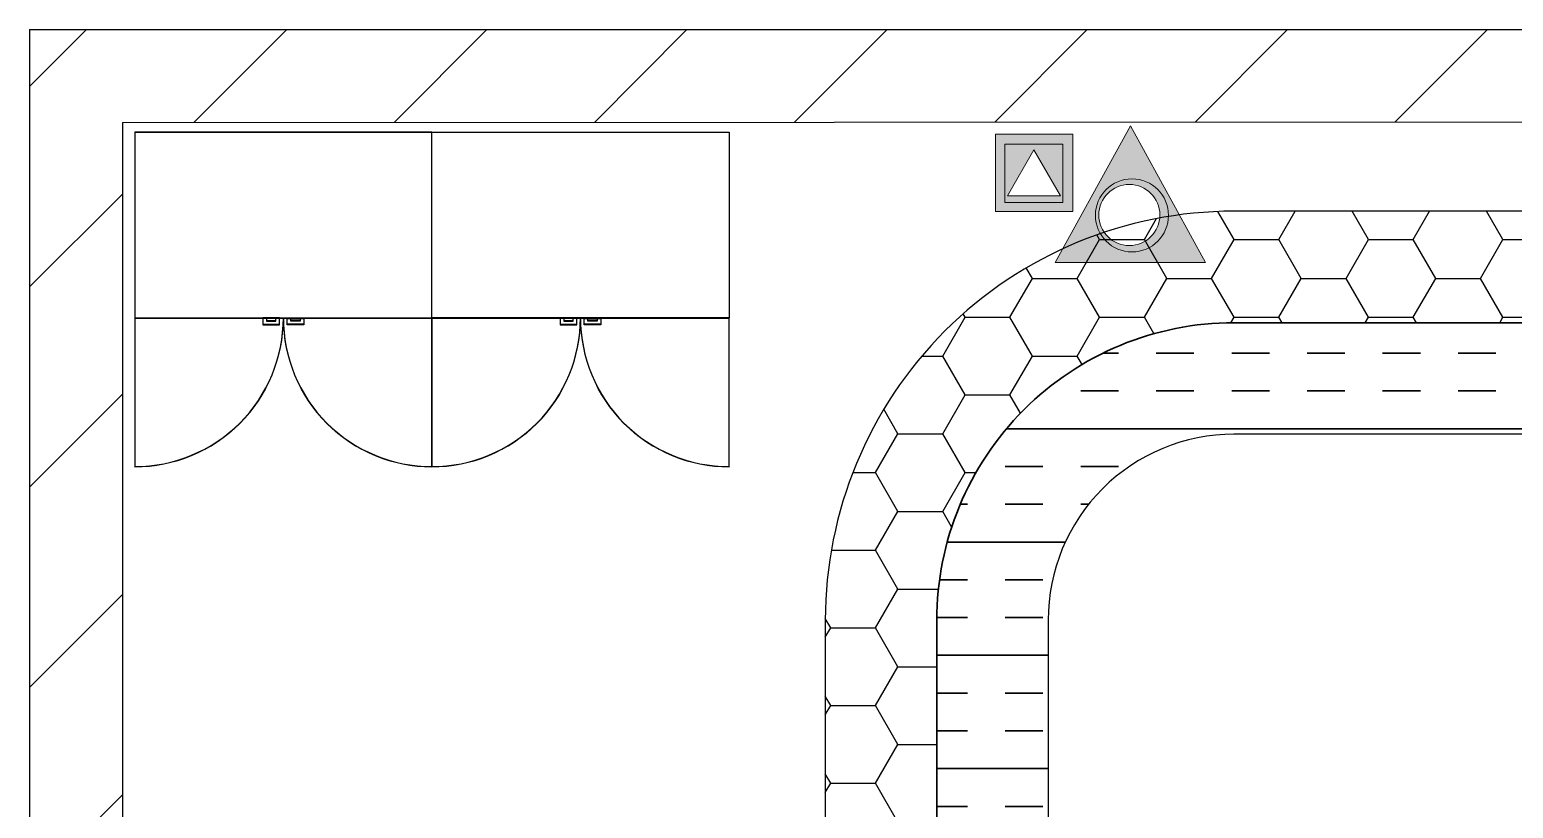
# Model space of a CAD drawing. Header units: millimetres. Extents: x 580 to 1830, y 656 to 1501.
# Drawn here: x 579.9 to 779.6, y 1396.8 to 1501.5 of the extents above; entities that cross this region are included whole.
import ezdxf

# ---------------------------------------------------------------- set-up
doc = ezdxf.new("R2010")
doc.units = ezdxf.units.MM
for name, color, linetype, lineweight in [('1 T Bajante2', 106, 'Continuous', 13), ('1T Puntos voz y datos', 144, 'Continuous', 20), ('instalacion electrica', 160, 'Continuous', 30), ('mobiliario', 253, 'Continuous', 15), ('Planta1', 250, 'Continuous', 15)]:
    doc.layers.add(name, color=color, linetype=linetype, lineweight=lineweight)
for name, color, linetype in [('bandeja', 250, 'Continuous'), ('tabiques', 70, 'Continuous'), ('Ventanas', 130, 'Continuous')]:
    doc.layers.add(name, color=color, linetype=linetype)
doc.layers.add('cableado telecomunicaciones', color=7, linetype='Continuous', true_color=0xe679fc)
doc.layers.add('separador', color=1, linetype='Continuous', lineweight=30, true_color=0xff0000)

# ---------------------------------------------------------------- blocks, each defined once
blk = doc.blocks.new('Datos de Piso')
at = {"layer": '1T Puntos voz y datos', "linetype": 'Continuous'}
h = blk.add_hatch(color=256, dxfattribs=at)
h.paths.add_polyline_path([(-0.174, 0.3578), (-0.174, -0.0009), (0.1851, -0.0009), (0.1851, 0.3578)])
h.paths.add_polyline_path([(0.004, 0.2858), (0.1272, 0.0725), (-0.1191, 0.0725)], flags=16)
for p, q in [((-0.1314, 0.0404), (-0.1314, 0.3114)), ((0.1395, 0.3114), (0.1395, 0.0404)), ((0.1395, 0.0404), (-0.1314, 0.0404))]:
    blk.add_line(p, q, dxfattribs=at)
for points in [[(-0.174, 0.3578), (0.1851, 0.3578), (0.1851, -0.0009), (-0.174, -0.0009)], [(0.004, 0.2858), (0.1272, 0.0725), (-0.1191, 0.0725)]]:
    blk.add_lwpolyline(points, close=True, dxfattribs=at)
blk.add_lwpolyline([(-0.1314, 0.3114), (0.1395, 0.3114)], dxfattribs=at)
blk = doc.blocks.new('puntosAccesoVozDatos')
at = {"layer": '1T Puntos voz y datos', "linetype": 'Continuous'}
blk.add_blockref('Datos de Piso', (0.174, 0.0009), dxfattribs=at)
blk = doc.blocks.new('canaletaBaixantePequena')
at = {"layer": '1 T Bajante2', "linetype": 'Continuous', "lineweight": 9}
h = blk.add_hatch(color=106, dxfattribs=at)
h.set_gradient(color1=(0, 127, 31), color2=(0, 127, 31), tint=0.41, name='SPHERICAL')
h.paths.add_polyline_path([(0.2023, 0.3673), (0, 0), (0.4047, 0)])
h.paths.add_polyline_path([(0.2817, 0.1277, -1), (0.1173, 0.1277, -1)], flags=16)
blk.add_lwpolyline([(0.2023, 0.3673), (0.2023, 0.3673), (0.4047, 0), (0, 0)], close=True, dxfattribs=at)
at = {"layer": '1 T Bajante2', "linetype": 'Continuous'}
blk.add_circle((0.2065, 0.1268), 0.0983, dxfattribs=at)
at = {"layer": '1 T Bajante2', "linetype": 'Continuous', "lineweight": 9}
blk.add_circle((0.1995, 0.1277), 0.0822, dxfattribs=at)

msp = doc.modelspace()

# ---------------------------------------------------------------- hatches: boundary and pattern name
at = {"layer": 'cableado telecomunicaciones'}
h = msp.add_hatch(dxfattribs=at)
h.set_pattern_fill('HONEY', color=256, scale=1.9)
edge = h.paths.add_edge_path()
edge.add_line((1079.55, 1168.35), (1079.55, 1183.35))
edge.add_line((1079.55, 1183.35), (741.99, 1183.35))
edge.add_arc((741.99, 1223.35), 40, 180, 270, ccw=False)
edge.add_line((701.99, 1223.35), (701.99, 1422.07))
edge.add_arc((741.99, 1422.07), 40, 90, 180, ccw=False)
edge.add_line((741.99, 1462.07), (875.89, 1462.07))
edge.add_line((875.89, 1462.07), (875.89, 1477.07))
edge.add_line((875.89, 1477.07), (741.99, 1477.07))
edge.add_arc((741.99, 1422.07), 55, 90, 180)
edge.add_line((686.99, 1422.07), (686.99, 1243.73))
edge.add_line((686.99, 1243.73), (686.99, 1223.35))
edge.add_arc((741.99, 1223.35), 55, 180, 270)
edge.add_line((741.99, 1168.35), (1079.55, 1168.35))
at = {"layer": 'instalacion electrica'}
h = msp.add_hatch(dxfattribs=at)
h.set_pattern_fill('INSUL', color=256, scale=1.6)
edge = h.paths.add_edge_path()
edge.add_line((1079.55, 1183.35), (1079.55, 1198.35))
edge.add_line((1079.55, 1198.35), (741.99, 1198.35))
edge.add_arc((741.99, 1223.35), 25, 180, 270, ccw=False)
edge.add_line((716.99, 1223.35), (716.99, 1422.07))
edge.add_arc((741.99, 1422.07), 25, 90, 180, ccw=False)
edge.add_line((741.99, 1447.07), (875.89, 1447.07))
edge.add_line((875.89, 1447.07), (875.89, 1462.07))
edge.add_line((875.89, 1462.07), (741.99, 1462.07))
edge.add_arc((741.99, 1422.07), 40, 90, 180)
edge.add_line((701.99, 1422.07), (701.99, 1223.35))
edge.add_arc((741.99, 1223.35), 40, 180, 270)
edge.add_line((741.99, 1183.35), (1079.55, 1183.35))
at = {"layer": 'tabiques'}
h = msp.add_hatch(dxfattribs=at)
h.set_pattern_fill('ANSI31', color=256, scale=6)
h.set_pattern_definition([(45, (-89664.29, -49120.476), (-13.4703842, 13.4703842), [])])
h.paths.add_polyline_path([(1829.88, 1152.46), (1817.38, 1152.53), (1817.38, 1014.96), (1592.38, 1014.96), (1579.88, 1014.96), (1579.88, 1264.95), (1578.03, 1264.95), (1478.02, 1264.95), (1420.55, 1264.81), (1420.55, 1252.15), (1479.79, 1252.26), (1479.79, 1199.78), (1483.54, 1199.78), (1485.79, 1199.78), (1492.29, 1199.78), (1492.29, 1252.29), (1567.38, 1252.43), (1567.38, 1189.96), (1567.38, 1014.96), (1556.44, 1014.96), (1556.44, 1007.46), (1556.44, 1002.46), (1579.88, 1002.46), (1829.88, 1002.46)])
h.paths.add_polyline_path([(1506.44, 1014.96), (1492.29, 1014.96), (1492.29, 1158.78), (1479.79, 1158.78), (1479.79, 1014.96), (1479.79, 1014.45), (1477.37, 1014.45), (1477.37, 1002.46), (1479.79, 1002.46), (1506.44, 1002.46)], flags=0)
h.paths.add_polyline_path([(1343.05, 1214.98), (1330.48, 1214.96), (1030.54, 1214.38), (1030.54, 1260.49), (1026.79, 1260.49), (1024.54, 1260.49), (1018.04, 1260.49), (1018.04, 1214.35), (855.56, 1214.04), (854.3, 1213.99), (830.54, 1213.99), (830.53, 1213.99), (830.54, 1213.99), (830.54, 1301.49), (885.54, 1301.49), (1030.54, 1301.49), (1030.54, 1330.89), (1024.54, 1330.89), (1018.04, 1330.89), (1018.04, 1313.99), (830.54, 1313.99), (818.04, 1313.99), (818.04, 1301.49), (818.04, 1213.99), (758.4, 1213.99), (758.4, 1201.49), (830.54, 1201.49), (1330.51, 1202.46), (1330.33, 1143.98), (1342.83, 1143.98), (1343.01, 1202.42)])
h.paths.add_polyline_path([(1338.54, 1264.61), (1092.38, 1264.02), (1092.38, 1489.37), (1379.85, 1489.37), (1379.88, 1501.49), (579.88, 1501.49), (579.88, 1351.49), (592.38, 1351.49), (592.38, 1488.99), (817.47, 1489.1), (818.04, 1401.41), (818.04, 1388.99), (830.54, 1388.99), (1018.04, 1388.99), (1018.04, 1371.89), (1030.54, 1371.89), (1030.54, 1377.89), (1030.54, 1401.49), (830.54, 1401.49), (829.96, 1489.18), (1079.88, 1489.37), (1079.88, 1384.39), (1071.54, 1384.39), (1071.54, 1371.89), (1079.88, 1371.89), (1079.88, 1251.49), (1338.54, 1251.99), (1338.54, 1258.15)])
h.paths.add_polyline_path([(1342.42, 1015.07), (1342.7, 1102.98), (1336.7, 1102.98), (1330.2, 1102.98), (1329.92, 1014.96), (1029.88, 1014.96), (1029.88, 1007.46), (1029.88, 1002.46), (1329.88, 1002.46), (1342.42, 1002.46)])

# ---------------------------------------------------------------- linework, layer by layer
for p, q in [((579.88, 1501.49), (579.88, 1201.49)), ((579.88, 1501.49), (579.88, 1002.46)), ((579.88, 1501.49), (1829.88, 1501.49)), ((592.38, 1488.99), (817.47, 1489.1)), ((592.38, 1488.99), (592.38, 1213.99))]:
    msp.add_line(p, q)
at = {"color": 253, "elevation": 0}
msp.add_lwpolyline([(594.03, 1462.72), (634.03, 1462.72), (634.03, 1442.72), (634.03, 1462.72), (634.03, 1487.72), (594.03, 1487.72), (594.03, 1462.72), (594.03, 1442.72, 0.414214), (614.03, 1462.72, 0.414214), (634.03, 1442.72, 0.414214), (654.03, 1462.72, 0.414214), (674.03, 1442.72), (674.03, 1462.72), (634.03, 1462.72), (634.03, 1487.72), (674.03, 1487.72), (674.03, 1462.72)], format="xyb", dxfattribs=at)
for points in [[(611.28, 1461.87), (613.53, 1461.87), (613.53, 1462.72), (611.28, 1462.72)], [(611.28, 1461.8), (613.53, 1461.8), (613.53, 1462.65), (611.28, 1462.65)], [(616.78, 1461.87), (614.53, 1461.87), (614.53, 1462.72), (616.78, 1462.72)], [(616.78, 1461.8), (614.53, 1461.8), (614.53, 1462.65), (616.78, 1462.65)], [(651.28, 1461.87), (653.53, 1461.87), (653.53, 1462.72), (651.28, 1462.72)], [(651.28, 1461.8), (653.53, 1461.8), (653.53, 1462.65), (651.28, 1462.65)], [(656.78, 1461.87), (654.53, 1461.87), (654.53, 1462.72), (656.78, 1462.72)], [(656.78, 1461.8), (654.53, 1461.8), (654.53, 1462.65), (656.78, 1462.65)]]:
    msp.add_lwpolyline(points, close=True, dxfattribs=at)
for points in [[(611.78, 1462.72), (611.78, 1462.37), (613.03, 1462.37), (613.03, 1462.72)], [(611.78, 1462.65), (611.78, 1462.3), (613.03, 1462.3), (613.03, 1462.65)], [(616.28, 1462.72), (616.28, 1462.37), (615.03, 1462.37), (615.03, 1462.72)], [(616.28, 1462.65), (616.28, 1462.3), (615.03, 1462.3), (615.03, 1462.65)], [(651.78, 1462.72), (651.78, 1462.37), (653.03, 1462.37), (653.03, 1462.72)], [(651.78, 1462.65), (651.78, 1462.3), (653.03, 1462.3), (653.03, 1462.65)], [(656.28, 1462.72), (656.28, 1462.37), (655.03, 1462.37), (655.03, 1462.72)], [(656.28, 1462.65), (656.28, 1462.3), (655.03, 1462.3), (655.03, 1462.65)]]:
    msp.add_lwpolyline(points, dxfattribs=at)
at = {"layer": 'bandeja'}
for points in [[(875.89, 1477.07), (741.99, 1477.07, 0.414214), (686.99, 1422.07), (686.99, 1243.73)], [(875.89, 1447.07), (741.99, 1447.07, 0.414214), (716.99, 1422.07), (716.99, 1223.35, 0.414214), (741.99, 1198.35), (1079.55, 1198.35)]]:
    msp.add_lwpolyline(points, format="xyb", dxfattribs=at)
at = {"layer": 'mobiliario', "color": 253, "elevation": 0}
msp.add_lwpolyline([(594.03, 1462.65), (634.03, 1462.65), (634.03, 1442.65), (634.03, 1462.65), (634.03, 1487.65), (594.03, 1487.65), (594.03, 1462.65), (594.03, 1442.65, 0.414214), (614.03, 1462.65, 0.414214), (634.03, 1442.65, 0.414214), (654.03, 1462.65, 0.414214), (674.03, 1442.65), (674.03, 1462.65), (634.03, 1462.65), (634.03, 1487.65), (674.03, 1487.65), (674.03, 1462.65)], format="xyb", dxfattribs=at)
at = {"layer": 'separador'}
msp.add_lwpolyline([(875.89, 1462.07), (741.99, 1462.07, 0.414214), (701.99, 1422.07), (701.99, 1223.35, 0.414214), (741.99, 1183.35), (1079.55, 1183.35)], format="xyb", dxfattribs=at)
at = {"layer": 'Ventanas'}
msp.add_line((579.88, 1501.49), (579.88, 1501.49), dxfattribs=at)
msp.add_line((579.88, 1501.49), (579.88, 1501.49), dxfattribs=at)

# ---------------------------------------------------------------- block references
at = {"layer": 'instalacion electrica', "xscale": 50, "yscale": 50, "zscale": 50}
msp.add_blockref('canaletaBaixantePequena', (717.94, 1470.17), dxfattribs=at)
at = {"layer": 'Planta1', "xscale": 28.97063719751798, "yscale": 28.97063719751798, "zscale": 28.97063719751798}
msp.add_blockref('puntosAccesoVozDatos', (709.9, 1477.03), dxfattribs=at)

doc.saveas('drawing.dxf')
